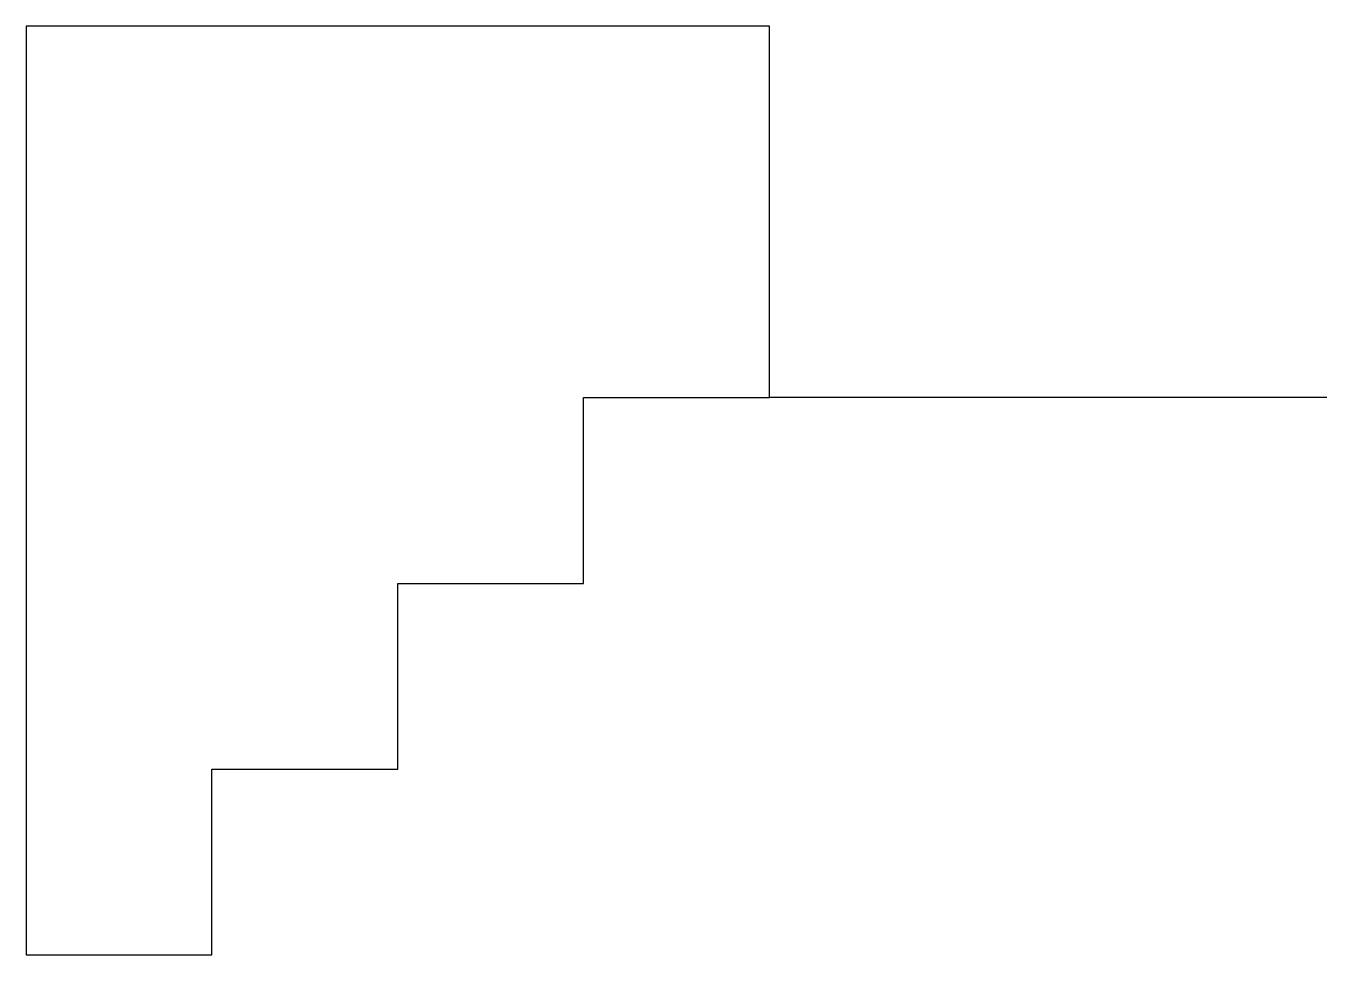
# Model space of a CAD drawing. Header units: millimetres. Extents: x 50 to 190, y 50 to 150.
import ezdxf

# ---------------------------------------------------------------- set-up
doc = ezdxf.new("R2010")
doc.units = ezdxf.units.MM

msp = doc.modelspace()

# ---------------------------------------------------------------- linework, layer by layer
msp.add_line((70, 50), (70, 70))
msp.add_lwpolyline([(70, 70), (90, 70), (90, 90), (110, 90), (110, 110), (130, 110), (130, 150), (50, 150), (50, 50), (70, 50)])
at = {"extrusion": (0, -1, -2.22045e-16), "elevation": -110}
msp.add_lwpolyline([(190, 0), (190, 70, 1), (130, 70), (130, 0)], format="xyb", dxfattribs=at)

doc.saveas('drawing.dxf')
